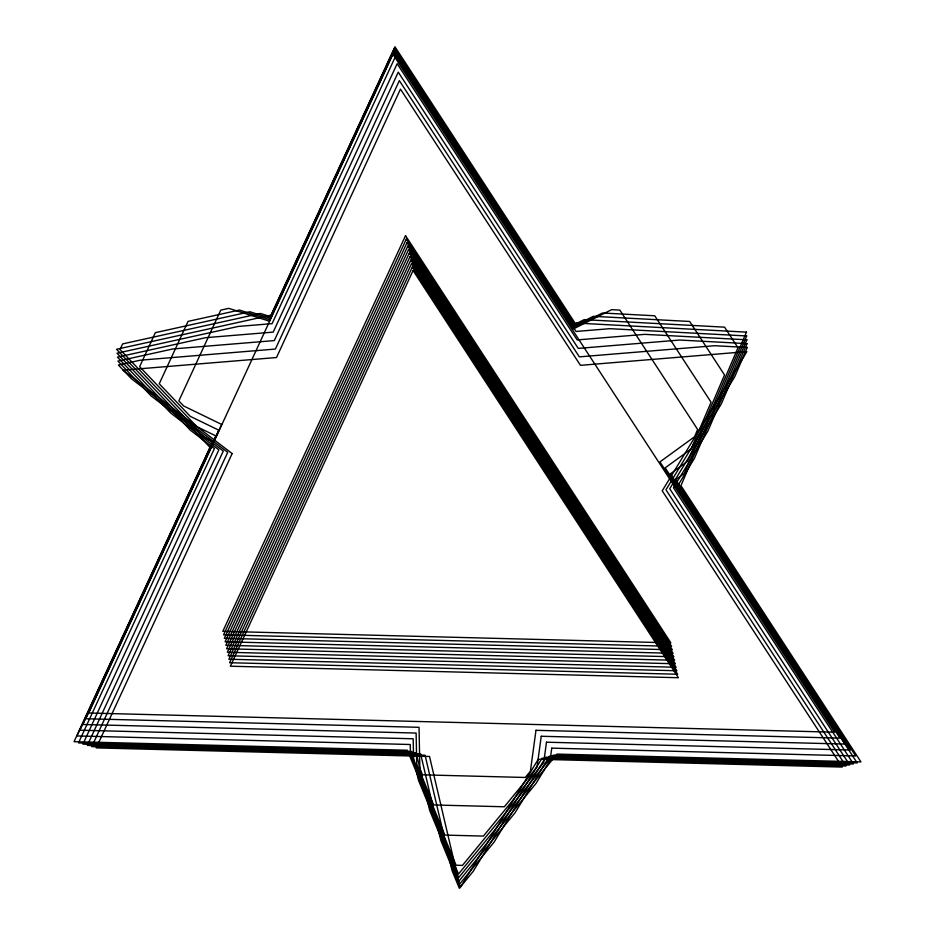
<?xml version="1.0" encoding="UTF-8"?>
<svg xmlns="http://www.w3.org/2000/svg" width="935" height="935" viewBox="0 0 935 935"><rect width="100%" height="100%" fill="white"/><g stroke="black" fill="none" stroke-linecap="round" stroke-linejoin="round"><path stroke-width="1.4" d="M535.977 730.317L530.402 771.235L525.283 777.476L422.503 774.835L419.838 768.395L419.044 727.313L85.775 718.746L221.689 424.432L183.704 406L178.842 400.905L220.765 310.128L228.794 308.363L269.373 321.161L393.319 52.734L573.319 328.98L611.665 309.66L619.847 310.104L697.627 429.469L694.506 436.797L659.935 461.902L839.934 738.136L535.977 730.317M541.236 736.266L537.052 766.945L504.339 806.776L433.7 804.965L416.718 763.848L416.122 733.052L82.841 724.485L218.755 430.158L190.273 416.344L159.242 383.782L188.052 321.395L239.348 310.058L269.771 319.665L393.728 51.238L573.728 327.484L602.491 312.991L654.757 315.785L711.079 402.225L691.117 449.01L665.194 467.839L845.193 744.073L541.236 736.266M546.484 742.203L543.702 762.656L483.395 836.089L444.885 835.095L413.586 759.313L413.188 738.779L79.907 730.212L215.821 435.885L196.829 426.676L139.642 366.66L155.35 332.65L249.902 311.764L270.18 318.169L394.138 49.742L574.137 325.976L593.304 316.322L689.668 321.465L724.531 374.982L687.728 461.235L670.442 473.776L850.441 750.022L546.484 742.203M551.743 748.14L550.353 758.378L462.451 865.401L456.081 865.237L410.453 754.779L410.255 744.505L76.986 735.938L212.888 441.624L203.398 437.007L120.042 349.538L122.649 343.905L260.444 313.47L270.589 316.673L394.547 48.246L574.546 324.48L584.13 319.653L724.567 327.156L737.984 347.738L684.338 473.449L675.701 479.725L855.7 755.959L551.743 748.14M746.469 332.135L680.949 485.662L860.948 761.896L556.991 754.089L458.477 874.05L407.333 750.244L74.052 741.677L209.966 447.351L116.536 349.293L270.998 315.177L394.956 46.75L574.955 322.984L746.469 332.135M746.656 335.969L694.401 458.419L677.209 486.691L857.208 762.937L553.251 755.118L536.047 783.39L458.688 877.603L418.518 780.374L411.762 751.483L78.493 742.916L214.395 448.59L190.366 430.229L116.992 353.22L238.296 326.432L272.097 323.65L396.054 55.223L576.053 331.458L609.854 328.676L746.656 335.969M746.855 339.802L707.853 431.175L673.457 487.731L853.456 763.965L549.5 756.158L515.115 812.702L458.898 881.156L429.714 810.505L416.204 752.722L82.923 744.155L218.837 449.84L170.766 413.106L117.459 357.158L205.583 337.687L273.195 332.112L397.153 63.685L577.152 339.931L644.764 334.356L746.855 339.802M747.042 343.636L721.306 403.932L669.717 488.76L849.716 765.005L545.76 757.186L494.171 842.014L459.108 884.697L440.911 840.647L420.645 753.972L87.364 745.405L223.278 451.079L151.166 395.984L117.915 361.085L172.881 348.954L274.306 340.585L398.252 72.159L578.251 348.404L679.675 340.036L747.042 343.636M747.229 347.469L734.758 376.688L665.965 489.788L845.965 766.034L542.008 758.215L473.227 871.326L459.319 888.25L452.108 870.777L425.074 755.211L91.805 746.644L227.719 452.33L131.566 378.862L118.383 365.024L140.18 360.209L275.404 349.059L399.35 80.632L579.349 356.866L714.574 345.716L747.229 347.469M392.91 54.23L88.696 713.019L834.686 732.198L392.91 54.23M232.149 453.568L96.235 747.895L429.516 756.462L460.195 887.631L538.268 759.255L842.225 767.062L662.225 490.828L746.89 351.618L580.46 365.34L400.46 89.105L276.503 357.532L123.023 370.178L232.149 453.568M405.533 235.655L222.81 631.335L670.874 642.859L405.533 235.655M406.293 239.138L223.57 634.83L671.622 646.342L406.293 239.138M407.041 242.621L224.318 638.313L672.382 649.825L407.041 242.621M407.8 246.115L225.078 641.796L673.13 653.32L407.8 246.115M408.548 249.598L225.838 645.29L673.89 656.802L408.548 249.598M409.308 253.093L226.586 648.773L674.638 660.285L409.308 253.093M410.056 256.576L227.345 652.256L675.397 663.78L410.056 256.576M410.816 260.059L228.093 655.751L676.145 667.263L410.816 260.059M411.564 263.553L228.853 659.233L676.905 670.757L411.564 263.553M412.323 267.036L229.601 662.716L677.653 674.24L412.323 267.036M413.071 270.519L230.361 666.211L678.413 677.723L413.071 270.519"/></g></svg>
